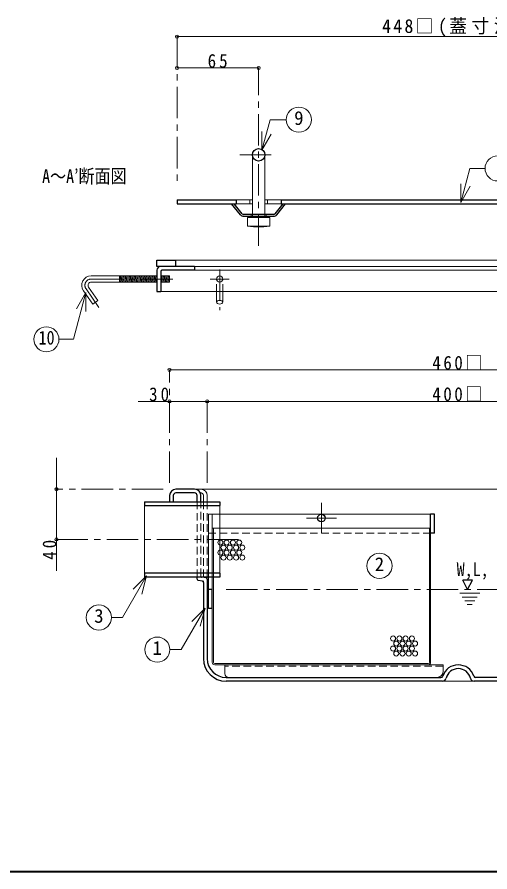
# Model space of a CAD drawing. Units: millimetres at full size, sheet at 1:5; details may follow other scales. Extents: x -1061 to 964, y -679 to 726.
# Drawn here: x -448 to -71, y -679 to 2 of the extents above; entities that cross this region are included whole.
import ezdxf
from ezdxf.enums import TextEntityAlignment as Align

# ---------------------------------------------------------------- set-up
doc = ezdxf.new("R2010")
doc.units = ezdxf.units.MM
doc.header["$LTSCALE"] = 5
doc.header["$PDMODE"] = 32
doc.header["$PDSIZE"] = 2.5
for name, pattern in [('CHAIN1', [8, 5, -1, 1, -1]), ('DASHED1', [1.8, 1.2, -0.6]), ('DOUBLE_CHAIN1', [8.8, 5, -1, 0.6, -0.6, 0.6, -1])]:
    doc.linetypes.add(name, pattern=pattern)
doc.layers.add('0-0', color=4, linetype='Continuous', lineweight=9)
doc.styles.add('ＭＳ ゴシック', font='')
doc.styles.get('ＭＳ ゴシック').set_extended_font_data('MS Gothic')

msp = doc.modelspace()

# ---------------------------------------------------------------- linework, layer by layer
at = {"layer": '0-0', "linetype": 'CHAIN1'}
for p, q in [((-320.401, -13.343), (-320.401, -133.343)), ((-255.401, -180.043), (-255.401, -38.343)), ((-270.401, -107.543), (-240.401, -107.543)), ((-286.401, -199.043), (-286.401, -231.475)), ((-388.796, -206.543), (-321.299, -206.543)), ((-293.901, -206.543), (-278.901, -206.543)), ((-392.891, -214.411), (-382.581, -229.137)), ((-326.401, -369.043), (-326.401, -279.043)), ((-296.401, -369.043), (-296.401, -304.043)), ((-331.401, -374.043), (-416.401, -374.043)), ((-205.401, -385.043), (-205.401, -409.043)), ((-217.401, -397.043), (-193.401, -397.043)), ((-416.401, -414.043), (-266.401, -414.043)), ((-16.401, -454.043), (-286.401, -454.043))]:
    msp.add_line(p, q, dxfattribs=at)
at = {"layer": '0-0'}
for p, q in [((-320.401, -13.343), (127.599, -13.343)), ((-320.401, -38.343), (-255.401, -38.343)), ((-260.401, -143.343), (-262.401, -143.343)), ((-262.401, -146.543), (-260.401, -146.543)), ((-248.401, -143.343), (-250.401, -143.343)), ((-250.401, -146.543), (-248.401, -146.543)), ((128.599, -191.543), (-321.401, -191.543)), ((-366.299, -209.043), (-366.299, -204.043)), ((-365.429, -204.043), (-365.838, -209.043)), ((-364.426, -204.043), (-364.834, -209.043)), ((-363.423, -204.043), (-363.831, -209.043)), ((-362.419, -204.043), (-362.828, -209.043)), ((-361.416, -204.043), (-361.824, -209.043)), ((-360.413, -204.043), (-360.821, -209.043)), ((-359.409, -204.043), (-359.818, -209.043)), ((-358.406, -204.043), (-358.814, -209.043)), ((-357.403, -204.043), (-357.811, -209.043)), ((-356.399, -204.043), (-356.808, -209.043)), ((-355.396, -204.043), (-355.804, -209.043)), ((-354.393, -204.043), (-354.801, -209.043)), ((-353.389, -204.043), (-353.798, -209.043)), ((-352.386, -204.043), (-352.794, -209.043)), ((-351.383, -204.043), (-351.791, -209.043)), ((-350.379, -204.043), (-350.788, -209.043)), ((-349.376, -204.043), (-349.784, -209.043)), ((-348.373, -204.043), (-348.781, -209.043)), ((-347.369, -204.043), (-347.778, -209.043)), ((-346.366, -204.043), (-346.774, -209.043)), ((-345.363, -204.043), (-345.771, -209.043)), ((-344.359, -204.043), (-344.768, -209.043)), ((-343.356, -204.043), (-343.764, -209.043)), ((-342.353, -204.043), (-342.761, -209.043)), ((-341.349, -204.043), (-341.758, -209.043)), ((-340.346, -204.043), (-340.754, -209.043)), ((-339.343, -204.043), (-339.751, -209.043)), ((-338.339, -204.043), (-338.748, -209.043)), ((-337.336, -204.043), (-337.744, -209.043)), ((-333.323, -204.043), (-333.401, -204.999)), ((-332.319, -204.043), (-332.728, -209.043)), ((-331.316, -204.043), (-331.724, -209.043)), ((-330.313, -204.043), (-330.721, -209.043)), ((-329.309, -204.043), (-329.718, -209.043)), ((-328.306, -204.043), (-328.714, -209.043)), ((-327.303, -204.043), (-327.711, -209.043)), ((-326.299, -204.043), (-326.708, -209.043)), ((-336.401, -204.876), (-336.741, -209.043)), ((140.599, -216.543), (-333.401, -216.543)), ((-288.901, -216.543), (-288.901, -225.041)), ((-283.901, -216.543), (-283.901, -225.041)), ((-326.401, -279.043), (133.599, -279.043)), ((-351.401, -304.043), (-296.401, -304.043)), ((-296.401, -304.043), (103.599, -304.043)), ((-416.401, -349.043), (-416.401, -439.043)), ((108.599, -374.043), (-301.401, -374.043)), ((-118.401, -394.043), (-292.401, -394.043)), ((-119.401, -405.043), (-291.401, -405.043)), ((-109.061, -527.043), (-83.763, -527.043))]:
    msp.add_line(p, q, dxfattribs=at)
at = {"layer": '0-0', "color": 7, "lineweight": 18}
for p, q in [((-252.84, -103.977), (-246.297, -79.559)), ((-246.297, -79.559), (-233.367, -79.559)), ((-252.84, -103.977), (-252.84, -88.977)), ((-252.84, -103.977), (-245.34, -90.987)), ((-260.401, -107.543), (-260.401, -155.043)), ((-250.401, -107.543), (-250.401, -155.043)), ((-94.446, -145.557), (-94.446, -130.557)), ((-94.446, -145.557), (-86.946, -132.566)), ((-262.401, -143.343), (-273.401, -143.343)), ((-273.401, -146.543), (-262.401, -146.543)), ((-262.401, -143.343), (-262.401, -146.543)), ((-260.401, -156.543), (-260.401, -157.143)), ((-250.401, -156.543), (-250.401, -157.143)), ((-264.401, -157.543), (-246.401, -157.543)), ((-264.401, -164.543), (-264.401, -157.543)), ((-259.401, -157.043), (-251.401, -157.043)), ((-251.401, -157.043), (-255.401, -157.543)), ((-255.401, -157.543), (-255.401, -164.543)), ((-246.401, -157.543), (-251.401, -157.043)), ((-246.401, -164.543), (-246.401, -157.543)), ((-264.401, -164.543), (-246.401, -164.543)), ((-264.401, -164.543), (-259.401, -165.043)), ((-259.401, -165.043), (-255.401, -164.543)), ((-255.401, -164.543), (-251.401, -165.043)), ((-306.401, -196.543), (113.599, -196.543)), ((-388.796, -204.043), (-336.401, -204.043)), ((-333.401, -204.043), (-326.299, -204.043)), ((-326.299, -209.043), (-326.299, -204.043)), ((-306.401, -199.543), (113.599, -199.543)), ((-388.796, -209.043), (-336.401, -209.043)), ((-333.401, -209.043), (-326.299, -209.043)), ((-392.952, -217.411), (-400.452, -230.402)), ((-394.939, -215.845), (-387.496, -226.475)), ((-392.952, -217.411), (-392.952, -232.411)), ((-306.401, -374.043), (-301.401, -374.043)), ((-296.401, -384.043), (-296.401, -379.043)), ((-346.401, -387.043), (-346.401, -441.043)), ((-286.401, -441.043), (-286.401, -387.043)), ((-292.401, -394.043), (-295.401, -394.043)), ((-295.401, -454.043), (-295.401, -394.043)), ((-292.401, -454.043), (-292.401, -394.043)), ((-291.401, -405.043), (-292.401, -405.043)), ((-291.401, -512.043), (-291.401, -405.043)), ((-119.401, -405.043), (-118.401, -405.043)), ((-119.401, -512.043), (-119.401, -405.043)), ((-118.401, -512.043), (-118.401, -409.043)), ((-344.662, -443.175), (-355.269, -453.781)), ((-344.662, -443.175), (-348.545, -457.664)), ((-296.401, -445.764), (-296.401, -444.043)), ((-298.127, -468.752), (-308.734, -479.358)), ((-298.127, -468.752), (-302.009, -483.241)), ((-292.401, -512.043), (-292.401, -469.043)), ((-120.401, -513.043), (-290.401, -513.043)), ((-108.401, -514.043), (-290.401, -514.043)), ((-282.401, -521.043), (-282.401, -514.043)), ((-108.401, -519.043), (-108.401, -514.043))]:
    msp.add_line(p, q, dxfattribs=at)
at = {"layer": '0-0', "color": 5, "lineweight": 25}
for p, q in [((-320.401, -143.343), (-320.401, -146.543)), ((-320.401, -146.543), (-273.401, -146.543)), ((-269.801, -155.417), (-276.901, -146.543)), ((-268.63, -154.48), (-274.98, -146.543)), ((-242.171, -154.48), (-235.822, -146.543)), ((-241, -155.417), (-233.901, -146.543)), ((-237.401, -143.343), (127.599, -143.343)), ((-243.343, -155.043), (-267.459, -155.043)), ((-267.459, -156.543), (-243.343, -156.543)), ((-336.401, -196.543), (-336.401, -191.543)), ((-336.401, -191.543), (-321.401, -191.543)), ((-306.401, -196.543), (-336.401, -196.543)), ((-321.401, -196.543), (-321.401, -191.543)), ((-306.401, -196.543), (-306.401, -199.543)), ((-336.401, -199.543), (-336.401, -216.543)), ((-333.401, -200.543), (-333.401, -216.543)), ((-306.401, -199.543), (-332.401, -199.543)), ((-336.401, -216.543), (-333.401, -216.543)), ((-306.401, -374.043), (-321.401, -374.043)), ((-326.401, -379.043), (-326.401, -384.043)), ((-323.401, -379.043), (-323.401, -384.043)), ((-306.401, -377.043), (-321.401, -377.043)), ((-304.401, -384.043), (-304.401, -379.043)), ((-301.401, -384.043), (-301.401, -379.043)), ((-346.401, -384.043), (-346.401, -387.043)), ((-346.401, -384.043), (-286.401, -384.043)), ((-346.401, -387.043), (-286.401, -387.043)), ((-286.401, -384.043), (-286.401, -387.043)), ((-118.401, -409.043), (-118.401, -394.043)), ((-115.401, -394.043), (-118.401, -394.043)), ((-115.401, -409.043), (-115.401, -394.043)), ((-115.401, -409.043), (-118.401, -409.043)), ((-346.401, -441.043), (-346.401, -444.043)), ((-286.401, -441.043), (-346.401, -441.043)), ((-286.401, -441.043), (-286.401, -444.043)), ((-286.401, -444.043), (-346.401, -444.043)), ((-304.401, -445.722), (-304.401, -444.043)), ((-300.227, -447.297), (-303.574, -446.706)), ((-297.227, -444.779), (-300.574, -444.189)), ((-299.401, -448.281), (-299.401, -509.043)), ((-296.401, -445.764), (-296.401, -509.043)), ((-88.912, -454.043), (-92.662, -446.543)), ((-85.162, -446.543), (-92.662, -446.543)), ((-88.912, -454.043), (-85.162, -446.543)), ((-295.401, -469.043), (-295.401, -454.043)), ((-292.401, -454.043), (-295.401, -454.043)), ((-292.401, -469.043), (-292.401, -454.043)), ((-292.401, -469.043), (-295.401, -469.043)), ((-281.401, -524.043), (-110.196, -524.043)), ((88.599, -524.043), (-82.628, -524.043)), ((-109.061, -527.043), (-281.401, -527.043)), ((88.599, -527.043), (-83.763, -527.043))]:
    msp.add_line(p, q, dxfattribs=at)
at = {"layer": '0-0', "linetype": 'DASHED1'}
for p, q in [((-261.401, -155.043), (-261.401, -156.543)), ((-260.401, -155.043), (-260.401, -156.543)), ((-250.401, -155.043), (-250.401, -156.543)), ((-249.401, -155.043), (-249.401, -156.543)), ((-288.901, -216.543), (-288.901, -206.543)), ((-283.901, -216.543), (-283.901, -206.543)), ((-299.401, -379.043), (-299.401, -384.043)), ((-299.401, -384.043), (-299.401, -448.281)), ((-296.401, -444.043), (-296.401, -384.043)), ((-118.401, -409.043), (-295.401, -409.043)), ((-108.401, -515.043), (-282.401, -515.043))]:
    msp.add_line(p, q, dxfattribs=at)
at = {"layer": '0-0', "color": 7, "linetype": 'DASHED1', "lineweight": 18}
for p, q in [((-304.401, -444.043), (-304.401, -384.043)), ((-301.401, -443.204), (-301.401, -384.043))]:
    msp.add_line(p, q, dxfattribs=at)
at = {"layer": '0-0', "linetype": 'DOUBLE_CHAIN1'}
for p, q in [((-95.207, -457.02), (-79.207, -457.02)), ((-93.207, -460.02), (-81.207, -460.02)), ((-91.207, -463.02), (-83.207, -463.02)), ((-89.207, -466.02), (-85.207, -466.02))]:
    msp.add_line(p, q, dxfattribs=at)
at = {"layer": '0-0', "color": 1, "lineweight": 40}
msp.add_line((963.599, -679.043), (-1061.401, -679.043), dxfattribs=at)
at = {"layer": '0-0', "color": 7, "lineweight": 18}
for points in [[(-94.446, -145.557), (-87.176, -118.425), (-75.057, -118.425)], [(-237.401, -143.343), (-248.401, -143.343), (-248.401, -146.543), (-237.401, -146.543)], [(-255.401, -157.543), (-259.401, -157.043), (-264.401, -157.543)], [(-259.401, -165.043), (-251.401, -165.043), (-246.401, -164.543)], [(-392.952, -217.411), (-402.914, -254.59), (-414.46, -254.59)], [(-390.844, -212.977), (-383.401, -223.607), (-387.496, -226.475)], [(-344.662, -443.175), (-363.786, -476.299), (-372.667, -476.299)], [(-298.127, -468.752), (-317.251, -501.876), (-326.132, -501.876)]]:
    msp.add_lwpolyline(points, dxfattribs=at)
at = {"layer": '0-0', "color": 5, "lineweight": 25}
for points in [[(-320.401, -143.343), (-273.401, -143.343), (-273.401, -146.543)], [(-237.401, -143.343), (-237.401, -146.543), (127.599, -146.543)]]:
    msp.add_lwpolyline(points, dxfattribs=at)
at = {"layer": '0-0', "color": 7, "lineweight": 18}
for centre in [(-223.367, -79.559), (-65.057, -118.425), (-424.46, -254.59), (-159.165, -435.109), (-382.667, -476.299), (-336.132, -501.876)]:
    msp.add_circle(centre, 10, dxfattribs=at)
at = {"layer": '0-0', "color": 5, "lineweight": 25}
for centre, radius in [((-255.401, -107.543), 5), ((-205.401, -397.043), 3)]:
    msp.add_circle(centre, radius, dxfattribs=at)
at = {"layer": '0-0'}
for centre, radius in [((-286.401, -206.543), 2.5), ((-285.901, -416.57), 2), ((-280.901, -416.57), 2), ((-275.901, -416.57), 2), ((-270.901, -416.57), 2), ((-283.401, -420.57), 2), ((-278.401, -420.57), 2), ((-273.401, -420.57), 2), ((-268.401, -420.57), 2), ((-285.901, -424.57), 2), ((-283.401, -428.57), 2), ((-280.901, -424.57), 2), ((-278.401, -428.57), 2), ((-275.901, -424.57), 2), ((-273.401, -428.57), 2), ((-270.901, -424.57), 2), ((-268.401, -428.57), 2), ((-148.313, -493.033), 2), ((-145.813, -497.033), 2), ((-143.313, -493.033), 2), ((-140.813, -497.033), 2), ((-138.313, -493.033), 2), ((-135.813, -497.033), 2), ((-133.313, -493.033), 2), ((-130.813, -497.033), 2), ((-148.313, -501.033), 2), ((-145.813, -505.033), 2), ((-143.313, -501.033), 2), ((-140.813, -505.033), 2), ((-138.313, -501.033), 2), ((-135.813, -505.033), 2), ((-133.313, -501.033), 2), ((-130.813, -505.033), 2)]:
    msp.add_circle(centre, radius, dxfattribs=at)
at = {"layer": '0-0', "color": 5, "lineweight": 25}
for centre, radius, start, end in [((-267.459, -153.543), 3, 218.65981, 270), ((-267.459, -153.543), 1.5, 218.65981, 270), ((-243.343, -153.543), 1.5, 270, 321.34019), ((-243.343, -153.543), 3, 270, 321.34019), ((-333.401, -199.543), 3, 90, 180), ((-332.401, -200.543), 1, 90, 180), ((-321.401, -379.043), 5, 90, 180), ((-306.401, -379.043), 5, 0, 90), ((-321.401, -379.043), 2, 90, 180), ((-306.401, -379.043), 2, 0, 90), ((-303.401, -445.722), 1, 180, 260), ((-300.401, -443.204), 1, 237.04516, 260), ((-300.401, -448.281), 1, 0, 80), ((-297.401, -445.764), 1, 0, 80), ((-281.401, -509.043), 18, 180, 270), ((-281.401, -509.043), 15, 180, 270), ((-96.412, -527.043), 13, 18.08001, 161.91999), ((-96.412, -527.043), 10, 13.34236, 166.65764), ((-110.196, -522.543), 1.5, 270, 341.91999), ((-82.628, -522.543), 1.5, 198.08001, 270), ((-109.061, -524.043), 3, 270, 346.65764), ((-83.763, -524.043), 3, 193.34236, 270)]:
    msp.add_arc(centre, radius, start, end, dxfattribs=at)
at = {"layer": '0-0', "color": 7, "lineweight": 18}
for centre, radius, start, end in [((-388.796, -211.543), 7.5, 90, 215), ((-388.796, -211.543), 2.5, 90, 215), ((-301.401, -379.043), 5, 0, 90), ((-290.401, -512.043), 2, 180, 270), ((-290.401, -512.043), 1, 180, 270), ((-120.401, -512.043), 1, 270, 0), ((-120.401, -512.043), 2, 270, 0), ((-279.401, -521.043), 3, 180, 270), ((-113.401, -519.043), 5, 270, 0)]:
    msp.add_arc(centre, radius, start, end, dxfattribs=at)
at = {"layer": '0-0', "linetype": 'CHAIN1'}
msp.add_arc((-388.796, -211.543), 5, 90, 215, dxfattribs=at)
at = {"layer": '0-0', "linetype": 'DASHED1'}
msp.add_arc((-301.401, -379.043), 2, 0, 90, dxfattribs=at)
at = {"layer": '0-0', "color": 7, "linetype": 'DASHED1', "lineweight": 18}
msp.add_arc((-300.401, -443.204), 1, 180, 237.04516, dxfattribs=at)
at = {"layer": '0-0'}
msp.add_ellipse((-286.401, -225.031), major_axis=(2.5, 0), ratio=0.57, dxfattribs=at)
for p in [(-320.401, -13.343), (-320.401, -38.343), (-255.401, -38.343), (-326.401, -279.043), (-326.401, -304.043), (-296.401, -304.043), (-416.401, -374.043), (-416.401, -414.043)]:
    msp.add_point(p, dxfattribs=at)

# ---------------------------------------------------------------- texts
at = {"layer": '0-0', "color": 7, "style": 'ＭＳ ゴシック'}
for s, p in [('9', (-227.117, -87.059)), ('2', (-162.915, -442.609)), ('3', (-386.417, -483.799)), ('1', (-339.882, -509.376))]:
    msp.add_text(s, height=11, dxfattribs=at).set_placement(p, align=Align.BOTTOM_LEFT)
at = {"layer": '0-0', "color": 7, "style": 'ＭＳ ゴシック', "width": 0.85}
for s, p in [('A～A’断面図', (-427.901, -133.343)), ('10', (-430.71, -262.09)), ('W,L,', (-97.662, -446.543))]:
    msp.add_text(s, height=11, dxfattribs=at).set_placement(p, align=Align.BOTTOM_LEFT)
at = {"layer": '0-0', "color": 7, "char_height": 11, "attachment_point": 7, "style": 'ＭＳ ゴシック'}
for s, insert in [('\\T1.25;\\W0.95;448□(蓋寸法)\\~', (-157.026, -13.343)), ('\\T1.36;\\W0.9;65', (-296.026, -38.343)), ('\\T1.3;\\W0.9;460□', (-117.026, -279.043)), ('\\T1.3;\\W0.9;400□', (-117.026, -304.043)), ('\\T1.36;\\W0.9;30', (-342.651, -304.043))]:
    msp.add_mtext(s, dxfattribs=dict(at, insert=insert))
at = {"layer": '0-0', "color": 7, "insert": (-416.401, -430.293), "char_height": 11, "attachment_point": 7, "rotation": 90, "style": 'ＭＳ ゴシック'}
msp.add_mtext('\\T1.36;\\W0.9;40', dxfattribs=at)

doc.saveas('drawing.dxf')
